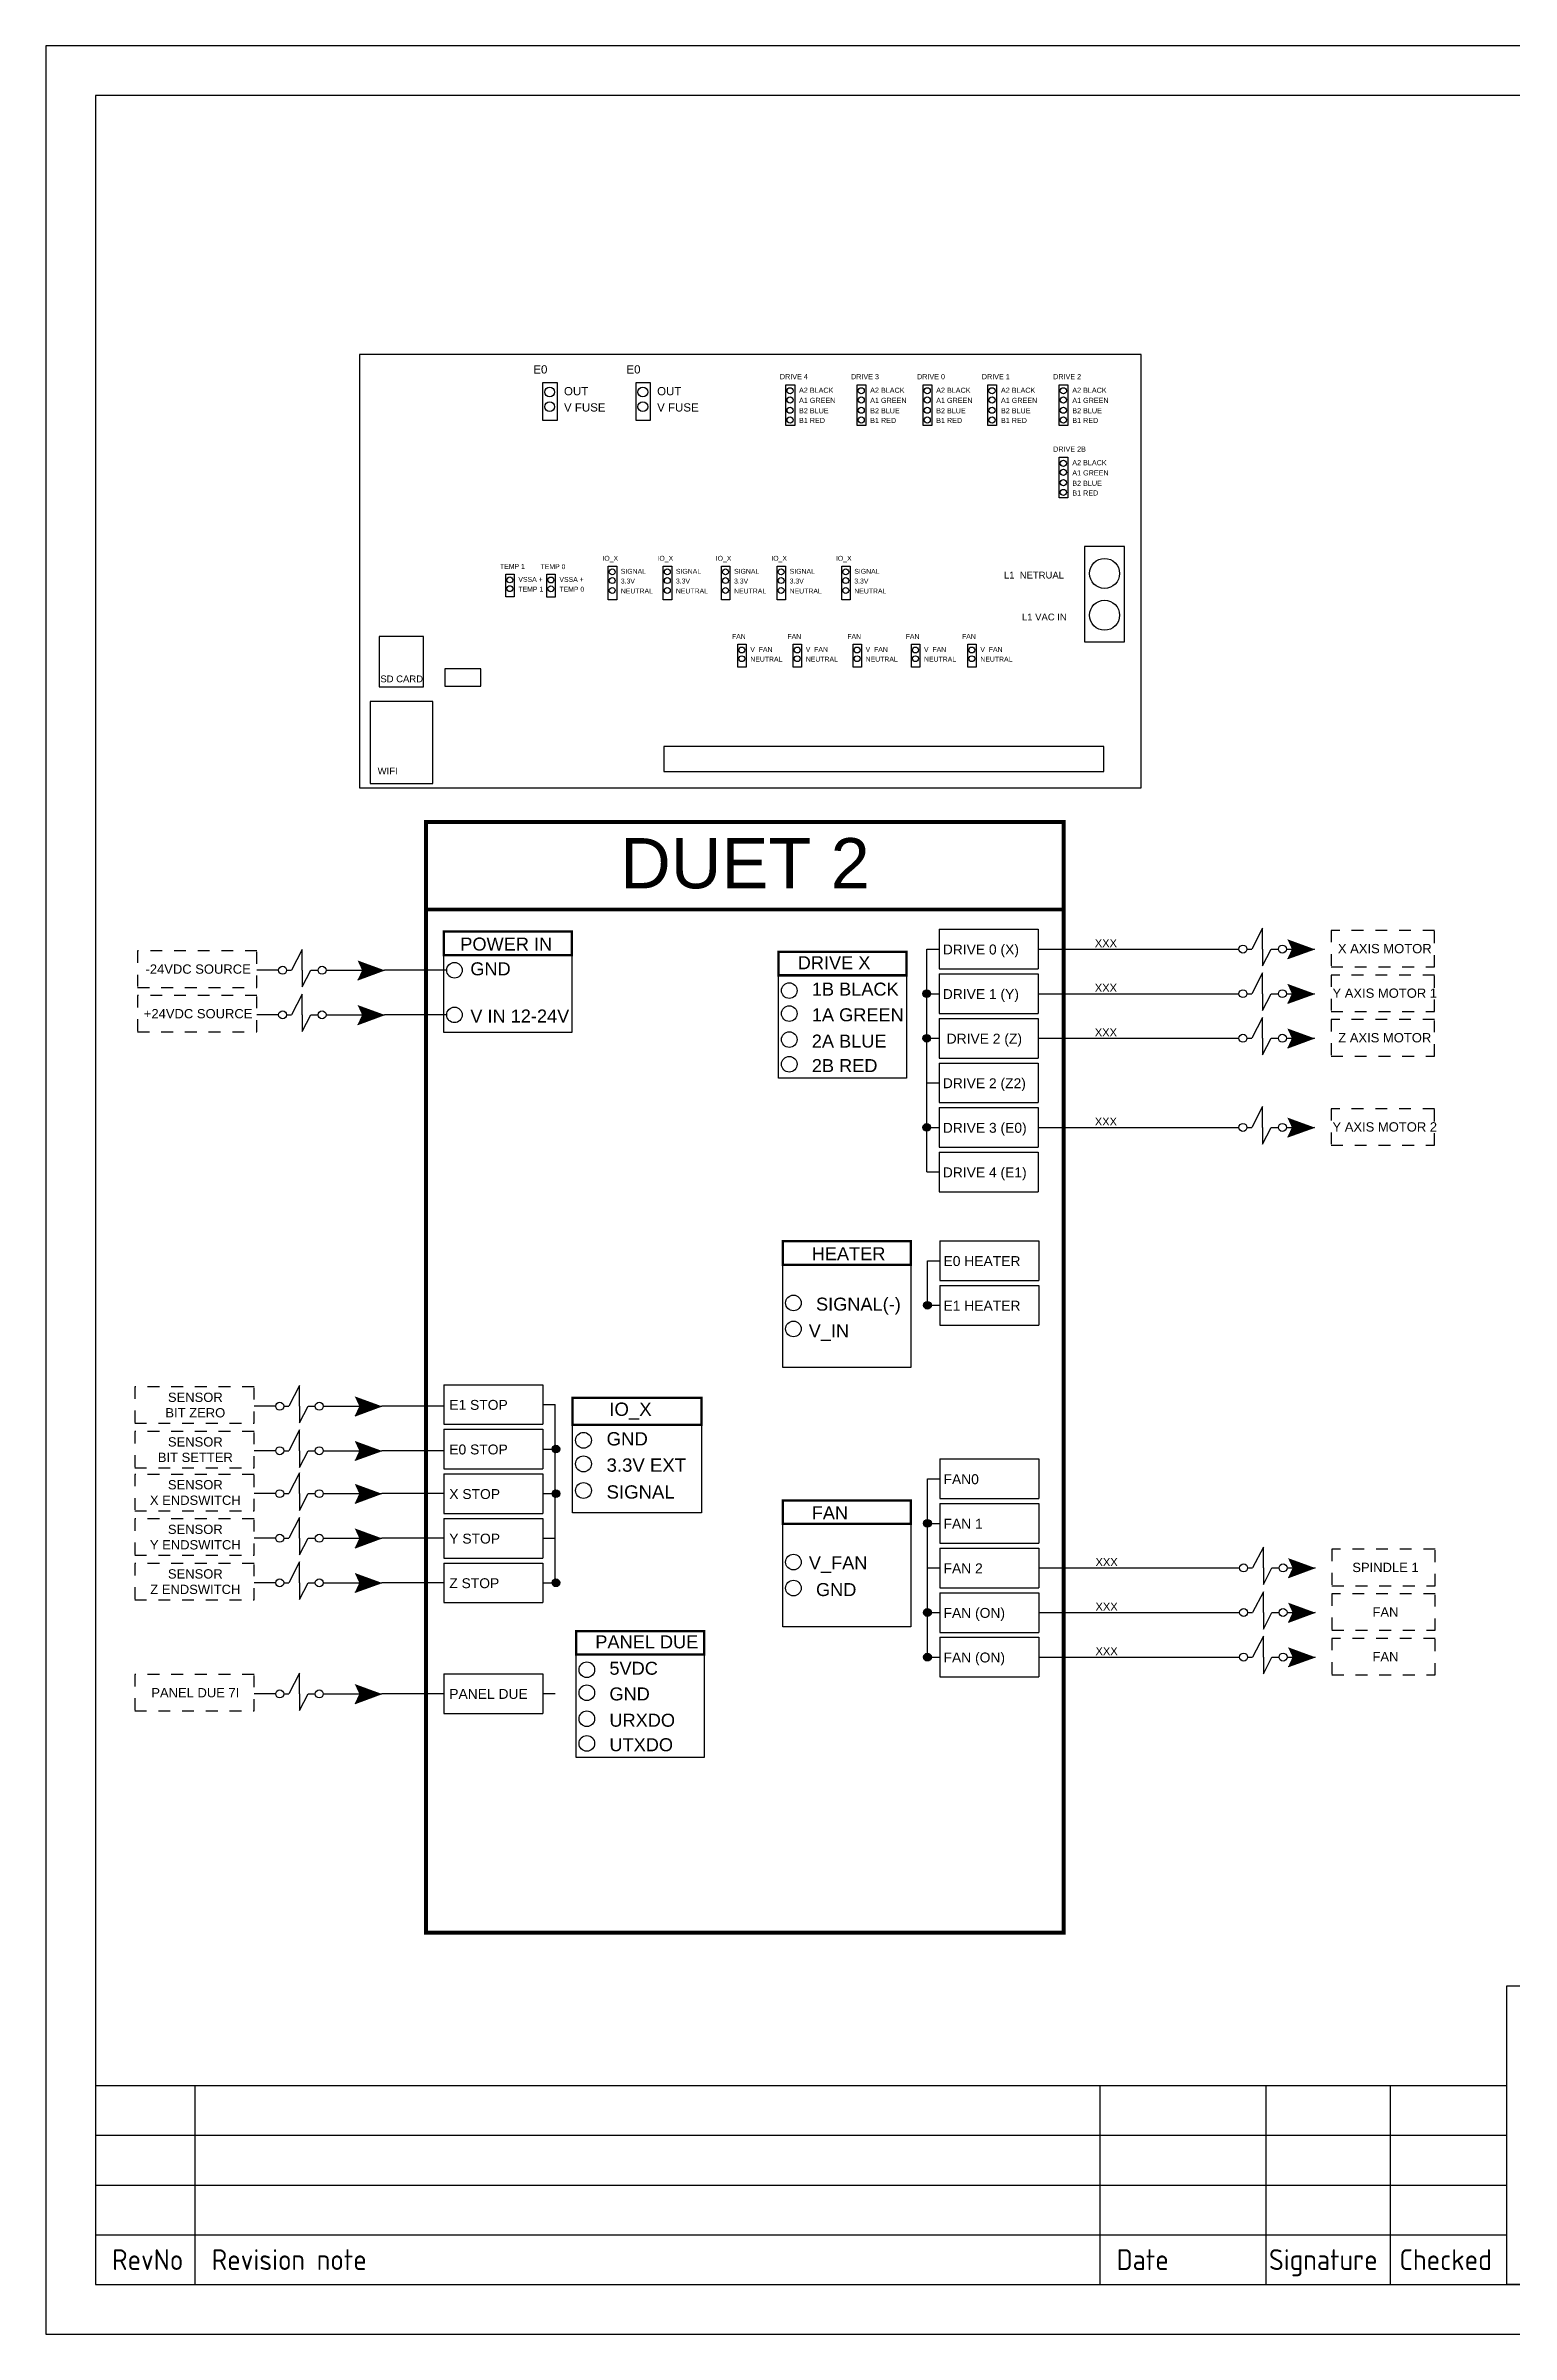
# Model space of a CAD drawing. Header units: inches. Extents: x 0 to 34.5, y 0 to 23.
# Drawn here: x 0 to 14.72, y 0 to 23 of the extents above; entities that cross this region are included whole.
import ezdxf
from ezdxf.enums import TextEntityAlignment as Align

# ---------------------------------------------------------------- set-up
doc = ezdxf.new("R2010")
doc.units = ezdxf.units.IN
doc.header["$MEASUREMENT"] = 0
doc.linetypes.add('ACAD_ISO03W100', pattern=[30, 12, -18])
doc.linetypes.add('DOTS', pattern=[0.1, 0.05, -0.05])
doc.layers.add('BDYFRM', color=7, linetype='Continuous')
doc.layers.add('Title Block', color=7, linetype='Continuous')
doc.styles.add('ISO Proportional', font='isocp.shx')
doc.styles.get("Standard").update_dxf_attribs({"font": 'Arial.ttf'})

# ---------------------------------------------------------------- blocks, each defined once
blk = doc.blocks.new('Title Block')
at = {"linetype": 'ACAD_ISO03W100'}
blk.add_lwpolyline([(19.819, 0.5), (14.681, 0.5), (14.681, 3.503), (19.819, 3.503)], close=True, dxfattribs=at)
at = {"layer": 'Title Block'}
for p, q in [((34.5, 23), (0, 23)), ((0, 23), (0, 0)), ((0.5, 22.5), (0.5, 0.5)), ((34, 22.5), (0.5, 22.5)), ((33, 22.5), (1.5, 22.5)), ((0.5, 2.5), (14.681, 2.5)), ((1.501, 0.5), (1.501, 2.5)), ((10.594, 0.5), (10.594, 2.5)), ((12.262, 0.5), (12.262, 2.5)), ((13.513, 0.5), (13.513, 2.5)), ((14.681, 0.5), (14.681, 2.5)), ((0.5, 2), (14.681, 2)), ((0.5, 1.5), (14.681, 1.5)), ((0.5, 1), (14.681, 1)), ((0.5, 0.5), (34, 0.5)), ((0, 0), (34.5, 0))]:
    blk.add_line(p, q, dxfattribs=at)
at = {"layer": 'Title Block', "style": 'ISO Proportional'}
for s, height, p in [('RevNo', 0.2085, (0.667, 0.75)), ('Revision note', 0.20854, (1.668, 0.75)), ('Date', 0.2085, (10.76, 0.75)), ('Signature', 0.2085, (12.292, 0.75)), ('Checked', 0.2085, (13.603, 0.75))]:
    blk.add_text(s, height=height, dxfattribs=at).set_placement(p, align=Align.MIDDLE_LEFT)
at = {"layer": 'Title Block', "style": 'ISO Proportional', "flags": 8}
for tag, p in [('DESIGNED_BY', (19.986, 2.419)), ('CHECKED_BY', (22.655, 2.419)), ('APPROVED_BY_DATE', (24.741, 2.419)), ('FILENAME', (27.911, 2.419)), ('DATE', (29.996, 2.419)), ('SCALE', (32.498, 2.419)), ('EDITION', (31.247, 0.75)), ('SHEET', (32.498, 0.75))]:
    blk.add_attdef(tag, text='', height=0.209, dxfattribs=at).set_placement(p, align=Align.MIDDLE_LEFT)
for tag, height, p in [('TITLE', 0.417, (30.038, 1.751)), ('OWNER', 0.417, (22.707, 1.368)), ('DRAWING_NUMBER', 0.25, (28.578, 0.917))]:
    blk.add_attdef(tag, text='', height=height, dxfattribs=at).set_placement(p, align=Align.MIDDLE)
blk = doc.blocks.new('duet 2')
h = blk.add_hatch(color=256)
h.dxf.hatch_style = 1
h.paths.add_polyline_path([(5.7016, 5.1492), (5.5876, 5.1908), (5.6068, 5.1492), (5.5876, 5.1076)])
h = blk.add_hatch(color=256)
h.dxf.hatch_style = 1
h.paths.add_polyline_path([(1.7774, 5.0598), (1.6634, 5.1014), (1.6826, 5.0598), (1.6634, 5.0182)])
h = blk.add_hatch(color=256)
h.dxf.hatch_style = 1
h.paths.add_polyline_path([(5.7016, 4.961), (5.5876, 5.0026), (5.6068, 4.961), (5.5876, 4.9194)])
h = blk.add_hatch(color=256)
h.dxf.hatch_style = 1
h.paths.add_polyline_path([(1.7774, 4.8716), (1.6634, 4.9132), (1.6826, 4.8716), (1.6634, 4.83)])
h = blk.add_hatch(color=256)
h.dxf.hatch_style = 1
h.paths.add_polyline_path([(5.7016, 4.7728), (5.5876, 4.8144), (5.6068, 4.7728), (5.5876, 4.7312)])
h = blk.add_hatch(color=256)
h.dxf.hatch_style = 1
h.paths.add_polyline_path([(5.7016, 4.3965), (5.5876, 4.4381), (5.6068, 4.3965), (5.5876, 4.3549)])
h = blk.add_hatch(color=256)
h.dxf.hatch_style = 1
h.paths.add_polyline_path([(1.7655, 3.2196), (1.6515, 3.2612), (1.6707, 3.2196), (1.6515, 3.178)])
h = blk.add_hatch(color=256)
h.dxf.hatch_style = 1
h.paths.add_polyline_path([(1.7655, 3.0314), (1.6515, 3.073), (1.6707, 3.0314), (1.6515, 2.9898)])
h = blk.add_hatch(color=256)
h.dxf.hatch_style = 1
h.paths.add_polyline_path([(1.7655, 2.8504), (1.6515, 2.892), (1.6707, 2.8504), (1.6515, 2.8088)])
h = blk.add_hatch(color=256)
h.dxf.hatch_style = 1
h.paths.add_polyline_path([(1.7655, 2.6622), (1.6515, 2.7038), (1.6707, 2.6622), (1.6515, 2.6206)])
h = blk.add_hatch(color=256)
h.dxf.hatch_style = 1
h.paths.add_polyline_path([(1.7655, 2.4741), (1.6515, 2.5157), (1.6707, 2.4741), (1.6515, 2.4325)])
h = blk.add_hatch(color=256)
h.dxf.hatch_style = 1
h.paths.add_polyline_path([(5.7046, 2.5368), (5.5906, 2.5784), (5.6098, 2.5368), (5.5906, 2.4952)])
h = blk.add_hatch(color=256)
h.dxf.hatch_style = 1
h.paths.add_polyline_path([(5.7046, 2.3486), (5.5906, 2.3902), (5.6098, 2.3486), (5.5906, 2.307)])
h = blk.add_hatch(color=256)
h.dxf.hatch_style = 1
h.paths.add_polyline_path([(5.7046, 2.1604), (5.5906, 2.202), (5.6098, 2.1604), (5.5906, 2.1189)])
h = blk.add_hatch(color=256)
h.dxf.hatch_style = 1
h.paths.add_polyline_path([(1.7655, 2.0052), (1.6515, 2.0468), (1.6707, 2.0052), (1.6515, 1.9636)])
at = {"layer": 'BDYFRM', "linetype": 'Continuous'}
for points in [[(4.0821, 4.961, 1), (4.0496, 4.961, 1)], [(4.0821, 4.7728, 1), (4.0496, 4.7728, 1)], [(4.0821, 4.3965, 1), (4.0496, 4.3965, 1)], [(4.0851, 3.6457, 1), (4.0525, 3.6457, 1)], [(2.5168, 3.0386, 1), (2.4843, 3.0386, 1)], [(2.5168, 2.8504, 1), (2.4843, 2.8504, 1)], [(4.0851, 2.725, 1), (4.0525, 2.725, 1)], [(2.5168, 2.4741, 1), (2.4843, 2.4741, 1)], [(4.0851, 2.3486, 1), (4.0525, 2.3486, 1)], [(4.0851, 2.1604, 1), (4.0525, 2.1604, 1)]]:
    blk.add_hatch(color=7, dxfattribs=at).paths.add_polyline_path(points)
for p, q in [((4.5358, 5.1492), (5.3834, 5.1492)), ((5.5834, 5.1492), (5.7016, 5.1492)), ((5.7016, 5.1492), (5.5876, 5.1076)), ((1.3302, 5.0598), (1.2388, 5.0598)), ((1.5302, 5.0598), (1.7774, 5.0598)), ((1.7774, 5.0598), (1.6634, 5.0182)), ((2.0396, 5.0598), (1.7774, 5.0598)), ((4.5358, 4.961), (5.3834, 4.961)), ((5.5834, 4.961), (5.7016, 4.961)), ((5.7016, 4.961), (5.5876, 4.9194)), ((1.3302, 4.8716), (1.2388, 4.8716)), ((1.5302, 4.8716), (1.7774, 4.8716)), ((1.7774, 4.8716), (1.6634, 4.83)), ((2.0396, 4.8716), (1.7774, 4.8716)), ((4.5358, 4.7728), (5.3834, 4.7728)), ((5.5834, 4.7728), (5.7016, 4.7728)), ((5.7016, 4.7728), (5.5876, 4.7312)), ((4.5358, 4.3965), (5.3834, 4.3965)), ((5.5834, 4.3965), (5.7016, 4.3965)), ((5.7016, 4.3965), (5.5876, 4.3549)), ((1.3182, 3.2196), (1.2269, 3.2196)), ((1.5182, 3.2196), (1.7655, 3.2196)), ((1.7655, 3.2196), (1.6515, 3.178)), ((2.0277, 3.2196), (1.7655, 3.2196)), ((1.3182, 3.0314), (1.2269, 3.0314)), ((1.5182, 3.0314), (1.7655, 3.0314)), ((1.7655, 3.0314), (1.6515, 2.9898)), ((2.0277, 3.0314), (1.7655, 3.0314)), ((1.3182, 2.8504), (1.2269, 2.8504)), ((1.5182, 2.8504), (1.7655, 2.8504)), ((1.7655, 2.8504), (1.6515, 2.8088)), ((2.0277, 2.8504), (1.7655, 2.8504)), ((1.3182, 2.6622), (1.2269, 2.6622)), ((1.5182, 2.6622), (1.7655, 2.6622)), ((1.7655, 2.6622), (1.6515, 2.6206)), ((2.0277, 2.6622), (1.7655, 2.6622)), ((4.5388, 2.5368), (5.3864, 2.5368)), ((5.5864, 2.5368), (5.7046, 2.5368)), ((5.7046, 2.5368), (5.5906, 2.4952)), ((1.3182, 2.4741), (1.2269, 2.4741)), ((1.5182, 2.4741), (1.7655, 2.4741)), ((1.7655, 2.4741), (1.6515, 2.4325)), ((2.0277, 2.4741), (1.7655, 2.4741)), ((4.5388, 2.3486), (5.3864, 2.3486)), ((5.5864, 2.3486), (5.7046, 2.3486)), ((5.7046, 2.3486), (5.5906, 2.307)), ((4.5388, 2.1604), (5.3864, 2.1604)), ((5.5864, 2.1604), (5.7046, 2.1604)), ((5.7046, 2.1604), (5.5906, 2.1189)), ((1.3182, 2.0052), (1.2269, 2.0052)), ((1.5182, 2.0052), (1.7655, 2.0052)), ((1.7655, 2.0052), (1.6515, 1.9636)), ((2.0277, 2.0052), (1.7655, 2.0052))]:
    blk.add_line(p, q)
for points in [[(1.6712, 5.8299), (4.9713, 5.8299), (4.9713, 7.6591), (1.6712, 7.6591)], [(2.4459, 7.5413), (2.5054, 7.5413), (2.5054, 7.3803), (2.4459, 7.3803)], [(2.839, 7.5413), (2.8985, 7.5413), (2.8985, 7.3803), (2.839, 7.3803)], [(3.4713, 7.5314), (3.5085, 7.5314), (3.5085, 7.3597), (3.4713, 7.3597)], [(3.7715, 7.5314), (3.8087, 7.5314), (3.8087, 7.3597), (3.7715, 7.3597)], [(4.0501, 7.5314), (4.0873, 7.5314), (4.0873, 7.3597), (4.0501, 7.3597)], [(4.3236, 7.5314), (4.3607, 7.5314), (4.3607, 7.3597), (4.3236, 7.3597)], [(4.6246, 7.5314), (4.6618, 7.5314), (4.6618, 7.3597), (4.6246, 7.3597)], [(4.6246, 7.2254), (4.6618, 7.2254), (4.6618, 7.0537), (4.6246, 7.0537)], [(2.7214, 6.7659), (2.757, 6.7659), (2.757, 6.623), (2.7214, 6.623)], [(2.9539, 6.7659), (2.9895, 6.7659), (2.9895, 6.623), (2.9539, 6.623)], [(3.1994, 6.7659), (3.235, 6.7659), (3.235, 6.623), (3.1994, 6.623)], [(3.434, 6.7659), (3.4696, 6.7659), (3.4696, 6.623), (3.434, 6.623)], [(3.7068, 6.7659), (3.7424, 6.7659), (3.7424, 6.623), (3.7068, 6.623)], [(4.7312, 6.8491), (4.7312, 6.4458), (4.9008, 6.4458), (4.9008, 6.8491)], [(2.289, 6.7319), (2.3246, 6.7319), (2.3246, 6.6357), (2.289, 6.6357)], [(2.4624, 6.7315), (2.498, 6.7315), (2.498, 6.6352), (2.4624, 6.6352)], [(1.7546, 6.2566), (1.9416, 6.2566), (1.9416, 6.469), (1.7546, 6.469)], [(3.268, 6.4362), (3.3036, 6.4362), (3.3036, 6.34), (3.268, 6.34)], [(3.502, 6.4362), (3.5376, 6.4362), (3.5376, 6.34), (3.502, 6.34)], [(3.7548, 6.4362), (3.7904, 6.4362), (3.7904, 6.34), (3.7548, 6.34)], [(4.0011, 6.4362), (4.0367, 6.4362), (4.0367, 6.34), (4.0011, 6.34)], [(4.2389, 6.4362), (4.2744, 6.4362), (4.2744, 6.34), (4.2389, 6.34)], [(2.0316, 6.2589), (2.1839, 6.2589), (2.1839, 6.3327), (2.0316, 6.3327)], [(1.7159, 5.8481), (1.9814, 5.8481), (1.9814, 6.1944), (1.7159, 6.1944)], [(2.0277, 5.1241), (2.5679, 5.1241), (2.5679, 4.7978), (2.0277, 4.7978)], [(3.4406, 5.0384), (3.9808, 5.0384), (3.9808, 4.6042), (3.4406, 4.6042)], [(3.4583, 3.817), (3.9985, 3.817), (3.9985, 3.3828), (3.4583, 3.3828)], [(2.5711, 3.1413), (3.115, 3.1413), (3.115, 2.7689), (2.5711, 2.7689)], [(3.4583, 2.723), (3.9985, 2.723), (3.9985, 2.2889), (3.4583, 2.2889)], [(2.5864, 2.1715), (3.1266, 2.1715), (3.1266, 1.7373), (2.5864, 1.7373)]]:
    blk.add_lwpolyline(points, close=True)
at = {"linetype": 'Continuous', "ltscale": 0.079}
blk.add_lwpolyline([(2.9557, 5.8991), (4.8138, 5.8991), (4.8138, 6.0051), (2.9557, 6.0051)], close=True, dxfattribs=at)
at = {"linetype": 'Continuous'}
for points, const_width in [([(4.6439, 5.3163), (1.9525, 5.3163), (1.9525, 5.6859), (4.6439, 5.6859)], 0.0167), ([(2.0277, 5.1241), (2.5679, 5.1241), (2.5679, 5.223), (2.0277, 5.223)], 0.01), ([(3.4406, 5.0384), (3.9808, 5.0384), (3.9808, 5.1373), (3.4406, 5.1373)], 0.01), ([(3.4583, 3.817), (3.9985, 3.817), (3.9985, 3.9159), (3.4583, 3.9159)], 0.01), ([(2.5711, 3.1413), (3.115, 3.1413), (3.115, 3.2552), (2.5711, 3.2552)], 0.01), ([(3.4583, 2.723), (3.9985, 2.723), (3.9985, 2.822), (3.4583, 2.822)], 0.01), ([(2.5864, 2.1715), (3.1266, 2.1715), (3.1266, 2.2704), (2.5864, 2.2704)], 0.01)]:
    blk.add_lwpolyline(points, close=True, dxfattribs=dict(at, const_width=const_width))
at = {"linetype": 'DOTS'}
for points in [[(5.7724, 5.0743), (6.209, 5.0743), (6.209, 5.2279), (5.7724, 5.2279)], [(0.7349, 4.9876), (1.2388, 4.9876), (1.2388, 5.1412), (0.7349, 5.1412)], [(5.7724, 4.8861), (6.209, 4.8861), (6.209, 5.0397), (5.7724, 5.0397)], [(0.7349, 4.7995), (1.2388, 4.7995), (1.2388, 4.9531), (0.7349, 4.9531)], [(5.7724, 4.6979), (6.209, 4.6979), (6.209, 4.8515), (5.7724, 4.8515)], [(5.7724, 4.3215), (6.209, 4.3215), (6.209, 4.4751), (5.7724, 4.4751)], [(0.723, 3.1474), (1.2269, 3.1474), (1.2269, 3.301), (0.723, 3.301)], [(0.723, 2.9592), (1.2269, 2.9592), (1.2269, 3.1128), (0.723, 3.1128)], [(0.723, 2.7782), (1.2269, 2.7782), (1.2269, 2.9319), (0.723, 2.9319)], [(0.723, 2.5901), (1.2269, 2.5901), (1.2269, 2.7437), (0.723, 2.7437)], [(5.7754, 2.4619), (6.212, 2.4619), (6.212, 2.6155), (5.7754, 2.6155)], [(0.723, 2.4019), (1.2269, 2.4019), (1.2269, 2.5555), (0.723, 2.5555)], [(5.7754, 2.2737), (6.212, 2.2737), (6.212, 2.4273), (5.7754, 2.4273)], [(5.7754, 2.0855), (6.212, 2.0855), (6.212, 2.2391), (5.7754, 2.2391)], [(0.723, 1.933), (1.2269, 1.933), (1.2269, 2.0867), (0.723, 2.0867)]]:
    blk.add_lwpolyline(points, close=True, dxfattribs=at)
for centre, radius in [((2.4743, 7.5007), 0.0208), ((2.4743, 7.439), 0.0208), ((2.8674, 7.5007), 0.0208), ((2.8674, 7.439), 0.0208), ((3.489, 7.506), 0.013), ((3.489, 7.4675), 0.013), ((3.7892, 7.506), 0.013), ((3.7892, 7.4675), 0.013), ((4.0678, 7.506), 0.013), ((4.0678, 7.4675), 0.013), ((4.3413, 7.506), 0.013), ((4.3413, 7.4675), 0.013), ((4.6423, 7.506), 0.013), ((4.6423, 7.4675), 0.013), ((3.489, 7.4241), 0.013), ((3.489, 7.383), 0.013), ((3.7892, 7.4241), 0.013), ((3.7892, 7.383), 0.013), ((4.0678, 7.4241), 0.013), ((4.0678, 7.383), 0.013), ((4.3413, 7.4241), 0.013), ((4.3413, 7.383), 0.013), ((4.6423, 7.4241), 0.013), ((4.6423, 7.383), 0.013), ((4.6423, 7.2), 0.013), ((4.6423, 7.1615), 0.013), ((4.6423, 7.1181), 0.013), ((4.6423, 7.077), 0.013), ((4.8162, 6.7349), 0.0635), ((2.306, 6.7076), 0.0124), ((2.306, 6.6707), 0.0124), ((2.4794, 6.7072), 0.0124), ((2.4794, 6.6703), 0.0124), ((2.7383, 6.7416), 0.0124), ((2.7383, 6.7048), 0.0124), ((2.7383, 6.6632), 0.0124), ((2.9708, 6.7416), 0.0124), ((2.9708, 6.7048), 0.0124), ((2.9708, 6.6632), 0.0124), ((3.2164, 6.7416), 0.0124), ((3.2164, 6.7048), 0.0124), ((3.2164, 6.6632), 0.0124), ((3.451, 6.7416), 0.0124), ((3.451, 6.7048), 0.0124), ((3.451, 6.6632), 0.0124), ((3.7238, 6.7416), 0.0124), ((3.7238, 6.7048), 0.0124), ((3.7238, 6.6632), 0.0124), ((4.8162, 6.5586), 0.0635), ((3.2849, 6.4119), 0.0124), ((3.2849, 6.375), 0.0124), ((3.519, 6.4119), 0.0124), ((3.519, 6.375), 0.0124), ((3.7717, 6.4119), 0.0124), ((3.7717, 6.375), 0.0124), ((4.0181, 6.4119), 0.0124), ((4.0181, 6.375), 0.0124), ((4.2558, 6.4119), 0.0124), ((4.2558, 6.375), 0.0124), ((2.0724, 5.0598), 0.0329), ((3.4854, 4.9741), 0.0329), ((2.0724, 4.8716), 0.0329), ((3.4854, 4.8768), 0.0329), ((3.4854, 4.7671), 0.0329), ((3.4854, 4.6632), 0.0329), ((3.5031, 3.6554), 0.0329), ((3.5031, 3.5457), 0.0329), ((2.6169, 3.0756), 0.0336), ((2.6169, 2.9761), 0.0336), ((2.6169, 2.8639), 0.0336), ((3.5031, 2.5615), 0.0329), ((3.5031, 2.4517), 0.0329), ((2.6311, 2.1072), 0.0329), ((2.6311, 2.0099), 0.0329), ((2.6311, 1.9002), 0.0329), ((2.6311, 1.7963), 0.0329)]:
    blk.add_circle(centre, radius)
at = {"color": 7}
for centre in [(5.4001, 5.1492), (5.5668, 5.1492), (1.3468, 5.0598), (1.5135, 5.0598), (5.4001, 4.961), (5.5668, 4.961), (1.3468, 4.8716), (1.5135, 4.8716), (5.4001, 4.7728), (5.5668, 4.7728), (5.4001, 4.3965), (5.5668, 4.3965), (1.3349, 3.2196), (1.5016, 3.2196), (1.3349, 3.0314), (1.5016, 3.0314), (1.3349, 2.8504), (1.5016, 2.8504), (1.3349, 2.6622), (1.5016, 2.6622), (5.4031, 2.5368), (5.5697, 2.5368), (1.3349, 2.4741), (1.5016, 2.4741), (5.4031, 2.3486), (5.5697, 2.3486), (5.4031, 2.1604), (5.5697, 2.1604), (1.3349, 2.0052), (1.5016, 2.0052)]:
    blk.add_circle(centre, 0.0167, dxfattribs=at)
at = {"layer": 'BDYFRM', "color": 7, "linetype": 'Continuous'}
for p, q in [((4.1177, 5.2328), (4.1177, 5.0656)), ((4.1177, 5.2328), (4.5358, 5.2328)), ((4.5358, 5.2328), (4.5358, 5.0656)), ((5.4834, 5.2372), (5.4382, 5.1492)), ((5.4834, 5.1492), (5.4834, 5.2372)), ((1.4302, 5.1478), (1.385, 5.0598)), ((1.4302, 5.0598), (1.4302, 5.1478)), ((4.0658, 5.1492), (4.1177, 5.1492)), ((4.0658, 4.5846), (4.0658, 5.1492)), ((5.4168, 5.1492), (5.4382, 5.1492)), ((5.4834, 5.1492), (5.4834, 5.0788)), ((5.4834, 5.0788), (5.5196, 5.1492)), ((5.5196, 5.1492), (5.5501, 5.1492)), ((1.3635, 5.0598), (1.385, 5.0598)), ((1.4302, 5.0598), (1.4302, 4.9894)), ((1.4302, 4.9894), (1.4663, 5.0598)), ((1.4663, 5.0598), (1.4968, 5.0598)), ((4.1177, 5.0656), (4.5358, 5.0656)), ((4.1177, 5.0446), (4.1177, 4.8774)), ((4.1177, 5.0446), (4.5358, 5.0446)), ((4.5358, 5.0446), (4.5358, 4.8774)), ((5.4834, 5.049), (5.4382, 4.961)), ((5.4834, 4.961), (5.4834, 5.049)), ((1.4302, 4.9596), (1.385, 4.8716)), ((1.4302, 4.8716), (1.4302, 4.9596)), ((4.0658, 4.961), (4.1177, 4.961)), ((5.4168, 4.961), (5.4382, 4.961)), ((5.4834, 4.961), (5.4834, 4.8906)), ((5.4834, 4.8906), (5.5196, 4.961)), ((5.5196, 4.961), (5.5501, 4.961)), ((1.3635, 4.8716), (1.385, 4.8716)), ((1.4302, 4.8716), (1.4302, 4.8013)), ((1.4302, 4.8013), (1.4663, 4.8716)), ((1.4663, 4.8716), (1.4968, 4.8716)), ((4.1177, 4.8774), (4.5358, 4.8774)), ((4.1177, 4.8565), (4.5358, 4.8565)), ((4.1177, 4.8565), (4.1177, 4.6892)), ((4.5358, 4.8565), (4.5358, 4.6892)), ((5.4834, 4.8608), (5.4382, 4.7728)), ((5.4834, 4.7728), (5.4834, 4.8608)), ((4.0658, 4.7728), (4.1177, 4.7728)), ((5.4168, 4.7728), (5.4382, 4.7728)), ((5.4834, 4.7728), (5.4834, 4.7024)), ((5.4834, 4.7024), (5.5196, 4.7728)), ((5.5196, 4.7728), (5.5501, 4.7728)), ((4.1177, 4.6892), (4.5358, 4.6892)), ((4.1177, 4.6683), (4.5358, 4.6683)), ((4.1177, 4.6683), (4.1177, 4.501)), ((4.5358, 4.6683), (4.5358, 4.501)), ((4.0658, 4.5846), (4.1177, 4.5846)), ((4.0658, 4.2083), (4.0658, 4.5846)), ((4.1177, 4.501), (4.5358, 4.501)), ((4.1177, 4.4801), (4.5358, 4.4801)), ((4.1177, 4.4801), (4.1177, 4.3128)), ((4.5358, 4.4801), (4.5358, 4.3128)), ((5.4834, 4.4844), (5.4382, 4.3965)), ((5.4834, 4.3965), (5.4834, 4.4844)), ((4.0658, 4.3965), (4.1177, 4.3965)), ((5.4168, 4.3965), (5.4382, 4.3965)), ((5.4834, 4.3965), (5.4834, 4.3261)), ((5.4834, 4.3261), (5.5196, 4.3965)), ((5.5196, 4.3965), (5.5501, 4.3965)), ((4.1177, 4.3128), (4.5358, 4.3128)), ((4.1177, 4.2919), (4.5358, 4.2919)), ((4.1177, 4.2919), (4.1177, 4.1246)), ((4.5358, 4.2919), (4.5358, 4.1246)), ((4.0658, 4.2083), (4.1177, 4.2083)), ((4.1177, 4.1246), (4.5358, 4.1246)), ((4.1206, 3.9175), (4.1206, 3.7503)), ((4.1206, 3.9175), (4.5388, 3.9175)), ((4.5388, 3.9175), (4.5388, 3.7503)), ((4.0688, 3.8339), (4.1206, 3.8339)), ((4.0688, 3.6457), (4.0688, 3.8339)), ((4.1206, 3.7503), (4.5388, 3.7503)), ((4.1206, 3.7294), (4.1206, 3.5621)), ((4.1206, 3.7294), (4.5388, 3.7294)), ((4.5388, 3.7294), (4.5388, 3.5621)), ((4.0688, 3.6457), (4.1206, 3.6457)), ((4.1206, 3.5621), (4.5388, 3.5621)), ((1.4182, 3.3076), (1.3731, 3.2196)), ((1.4182, 3.2196), (1.4182, 3.3076)), ((2.0277, 3.3104), (2.4458, 3.3104)), ((2.0277, 3.3104), (2.0277, 3.1432)), ((2.4458, 3.3104), (2.4458, 3.1432)), ((1.3516, 3.2196), (1.3731, 3.2196)), ((1.4182, 3.2196), (1.4182, 3.1492)), ((1.4182, 3.1492), (1.4544, 3.2196)), ((1.4544, 3.2196), (1.4849, 3.2196)), ((2.4458, 3.2268), (2.4977, 3.2268)), ((2.4977, 2.8504), (2.4977, 3.2268)), ((1.4182, 3.1194), (1.3731, 3.0314)), ((1.4182, 3.0314), (1.4182, 3.1194)), ((2.0277, 3.1432), (2.4458, 3.1432)), ((2.0277, 3.1222), (2.4458, 3.1222)), ((2.0277, 3.1222), (2.0277, 2.955)), ((2.4458, 3.1222), (2.4458, 2.955)), ((1.3516, 3.0314), (1.3731, 3.0314)), ((1.4182, 3.0314), (1.4182, 2.961)), ((1.4182, 2.961), (1.4544, 3.0314)), ((1.4544, 3.0314), (1.4849, 3.0314)), ((2.4458, 3.0386), (2.4977, 3.0386)), ((2.4977, 2.4741), (2.4977, 3.0386)), ((4.1206, 2.9968), (4.1206, 2.8295)), ((4.1206, 2.9968), (4.5388, 2.9968)), ((4.5388, 2.9968), (4.5388, 2.8295)), ((1.4182, 2.9384), (1.3731, 2.8504)), ((1.4182, 2.8504), (1.4182, 2.9384)), ((2.0277, 2.955), (2.4458, 2.955)), ((2.0277, 2.9341), (2.0277, 2.7668)), ((2.0277, 2.9341), (2.4458, 2.9341)), ((2.4458, 2.9341), (2.4458, 2.7668)), ((4.0688, 2.9132), (4.1206, 2.9132)), ((4.0688, 2.5368), (4.0688, 2.9132)), ((1.3516, 2.8504), (1.3731, 2.8504)), ((1.4182, 2.8504), (1.4182, 2.78)), ((1.4182, 2.78), (1.4544, 2.8504)), ((1.4544, 2.8504), (1.4849, 2.8504)), ((2.4458, 2.8504), (2.4977, 2.8504)), ((4.1206, 2.8295), (4.5388, 2.8295)), ((4.1206, 2.8086), (4.1206, 2.6414)), ((4.1206, 2.8086), (4.5388, 2.8086)), ((4.5388, 2.8086), (4.5388, 2.6414)), ((1.4182, 2.7502), (1.3731, 2.6622)), ((1.4182, 2.6622), (1.4182, 2.7502)), ((2.0277, 2.7668), (2.4458, 2.7668)), ((2.0277, 2.7459), (2.0277, 2.5786)), ((2.0277, 2.7459), (2.4458, 2.7459)), ((2.4458, 2.7459), (2.4458, 2.5786)), ((4.0688, 2.725), (4.1206, 2.725)), ((1.3516, 2.6622), (1.3731, 2.6622)), ((1.4182, 2.6622), (1.4182, 2.5919)), ((1.4182, 2.5919), (1.4544, 2.6622)), ((1.4544, 2.6622), (1.4849, 2.6622)), ((2.4458, 2.6622), (2.4977, 2.6622)), ((4.1206, 2.6414), (4.5388, 2.6414)), ((4.1206, 2.6204), (4.1206, 2.4532)), ((4.1206, 2.6204), (4.5388, 2.6204)), ((4.5388, 2.6204), (4.5388, 2.4532)), ((5.4864, 2.6248), (5.4412, 2.5368)), ((5.4864, 2.5368), (5.4864, 2.6248)), ((1.4182, 2.562), (1.3731, 2.4741)), ((1.4182, 2.4741), (1.4182, 2.562)), ((2.0277, 2.5786), (2.4458, 2.5786)), ((2.0277, 2.5577), (2.4458, 2.5577)), ((2.0277, 2.5577), (2.0277, 2.3904)), ((2.4458, 2.5577), (2.4458, 2.3904)), ((4.0688, 2.5368), (4.1206, 2.5368)), ((4.0688, 2.1604), (4.0688, 2.5368)), ((5.4197, 2.5368), (5.4412, 2.5368)), ((5.4864, 2.5368), (5.4864, 2.4664)), ((5.4864, 2.4664), (5.5225, 2.5368)), ((5.5225, 2.5368), (5.5531, 2.5368)), ((1.3516, 2.4741), (1.3731, 2.4741)), ((1.4182, 2.4741), (1.4182, 2.4037)), ((1.4182, 2.4037), (1.4544, 2.4741)), ((1.4544, 2.4741), (1.4849, 2.4741)), ((2.4458, 2.4741), (2.4977, 2.4741)), ((4.1206, 2.4532), (4.5388, 2.4532)), ((4.1206, 2.4323), (4.1206, 2.265)), ((4.1206, 2.4323), (4.5388, 2.4323)), ((4.5388, 2.4323), (4.5388, 2.265)), ((5.4864, 2.4366), (5.4412, 2.3486)), ((5.4864, 2.3486), (5.4864, 2.4366)), ((2.0277, 2.3904), (2.4458, 2.3904)), ((4.0688, 2.3486), (4.1206, 2.3486)), ((5.4197, 2.3486), (5.4412, 2.3486)), ((5.4864, 2.3486), (5.4864, 2.2782)), ((5.4864, 2.2782), (5.5225, 2.3486)), ((5.5225, 2.3486), (5.5531, 2.3486)), ((4.1206, 2.265), (4.5388, 2.265)), ((4.1206, 2.2441), (4.5388, 2.2441)), ((4.1206, 2.2441), (4.1206, 2.0768)), ((4.5388, 2.2441), (4.5388, 2.0768)), ((5.4864, 2.2484), (5.4412, 2.1604)), ((5.4864, 2.1604), (5.4864, 2.2484)), ((4.0688, 2.1604), (4.1206, 2.1604)), ((5.4197, 2.1604), (5.4412, 2.1604)), ((5.4864, 2.1604), (5.4864, 2.0901)), ((5.4864, 2.0901), (5.5225, 2.1604)), ((5.5225, 2.1604), (5.5531, 2.1604)), ((1.4182, 2.0932), (1.3731, 2.0052)), ((1.4182, 2.0052), (1.4182, 2.0932)), ((2.0277, 2.0902), (2.4458, 2.0902)), ((2.0277, 2.0902), (2.0277, 1.923)), ((2.4458, 2.0902), (2.4458, 1.923)), ((4.1206, 2.0768), (4.5388, 2.0768)), ((1.3516, 2.0052), (1.3731, 2.0052)), ((1.4182, 2.0052), (1.4182, 1.9348)), ((1.4182, 1.9348), (1.4544, 2.0052)), ((1.4544, 2.0052), (1.4849, 2.0052)), ((2.4458, 2.0066), (2.4977, 2.0066)), ((2.0277, 1.923), (2.4458, 1.923))]:
    blk.add_line(p, q, dxfattribs=at)
at = {"layer": 'BDYFRM', "color": 7, "const_width": 0.0167}
blk.add_lwpolyline([(1.9525, 5.3163), (4.6439, 5.3163), (4.6439, 0.9977), (1.9525, 0.9977)], close=True, dxfattribs=at)
at = {"layer": 'BDYFRM', "color": 7, "linetype": 'Continuous'}
for centre in [(4.0658, 4.961), (4.0658, 4.7728), (4.0658, 4.3965), (4.0688, 3.6457), (2.5006, 3.0386), (2.5006, 2.8504), (4.0688, 2.725), (2.5006, 2.4741), (4.0688, 2.3486), (4.0688, 2.1604)]:
    blk.add_circle(centre, 0.0163, dxfattribs=at)
at = {"attachment_point": 1}
for s, width, gutter_width, heights, insert, char_height in [('E0', 2.403604, 1.6727, [0.376], (2.4052, 7.6138), 0.03476), ('E0', 2.403604, 1.6727, [0.376], (2.7982, 7.6138), 0.03476), ('DRIVE 4', 1.139546, 1, [0], (3.4459, 7.5766), 0.02171), ('DRIVE 3', 1.139546, 1, [0], (3.7461, 7.5766), 0.02171), ('DRIVE 0', 1.139546, 1, [0], (4.0247, 7.5766), 0.02171), ('DRIVE 1', 1.139546, 1, [0], (4.2981, 7.5766), 0.02171), ('DRIVE 2', 1.139546, 1, [0], (4.5992, 7.5766), 0.02171), ('DRIVE 2B', 1.436945, 1, [0.2248], (4.5992, 7.2707), 0.02171), ('TEMP 1', 1.436945, 1, [0.2248], (2.2647, 6.7752), 0.02078), ('TEMP 0 ', 1.436945, 1, [0.2248], (2.4358, 6.7741), 0.02078), ('IO_X', 1.436945, 1, [0.2248], (2.697, 6.8093), 0.02078), ('IO_X', 1.436945, 1, [0.2248], (2.9295, 6.8093), 0.02078), ('IO_X', 1.436945, 1, [0.2248], (3.175, 6.8093), 0.02078), ('IO_X', 1.436945, 1, [0.2248], (3.4097, 6.8093), 0.02078), ('IO_X', 1.436945, 1, [0.2248], (3.6825, 6.8093), 0.02078), ('\\pxqr;L1  NETRUAL', 0.539456, 1, [0], (4.1055, 6.7423), 0.028649), ('FAN', 1.436945, 1, [0.2248], (3.2436, 6.4795), 0.02078), ('FAN', 1.436945, 1, [0.2248], (3.4777, 6.4795), 0.02078), ('FAN', 1.436945, 1, [0.2248], (3.7304, 6.4795), 0.02078), ('FAN', 1.436945, 1, [0.2248], (3.9767, 6.4795), 0.02078), ('FAN', 1.436945, 1, [0.2248], (4.2145, 6.4795), 0.02078), ('\\pxqr;L1 VAC IN', 0.549237, 1, [0.0743], (4.1074, 6.5654), 0.028649), ('\\pxqc;DUET 2', 2.691409, 1.0604, [0.3016], (1.9525, 5.6178), 0.212075), ('POWER IN', 0.382827, 1, [0.116], (2.097, 5.1979), 0.05489), ('DRIVE X', 0.382827, 1, [0.116], (3.5211, 5.1191), 0.05489), ('HEATER', 0.382827, 1, [0.116], (3.5802, 3.8908), 0.05489), ('IO_X', 0.209511, 1, [0.1156], (2.7258, 3.235), 0.05612), ('FAN', 0.382827, 1, [0.116], (3.5802, 2.7969), 0.05489), ('PANEL DUE', 0.69513, 1, [0.116], (2.6669, 2.2522), 0.05489)]:
    blk.add_mtext_dynamic_manual_height_columns(s, width=width, gutter_width=gutter_width, heights=heights, dxfattribs=dict(at, insert=insert, char_height=char_height))
for s, insert, char_height, width in [('V FUSE', (2.5346, 7.4533), 0.03476, 0.313802), ('OUT', (2.5346, 7.5219), 0.03476, 0.441039), ('V FUSE', (2.9277, 7.4533), 0.03476, 0.313802), ('OUT', (2.9277, 7.5219), 0.03476, 0.441039), ('A2 BLACK', (3.5267, 7.5193), 0.02171, 0.157059), ('A1 GREEN', (3.5267, 7.4764), 0.02171, 0.195956), ('A2 BLACK', (3.8269, 7.5193), 0.02171, 0.157059), ('A1 GREEN', (3.8269, 7.4764), 0.02171, 0.195956), ('A2 BLACK', (4.1055, 7.5193), 0.02171, 0.157059), ('A1 GREEN', (4.1055, 7.4764), 0.02171, 0.195956), ('A2 BLACK', (4.3789, 7.5193), 0.02171, 0.157059), ('A1 GREEN', (4.3789, 7.4764), 0.02171, 0.195956), ('A2 BLACK', (4.68, 7.5193), 0.02171, 0.157059), ('A1 GREEN', (4.68, 7.4764), 0.02171, 0.195956), ('A2 BLACK', (4.68, 7.2133), 0.02171, 0.157059), ('A1 GREEN', (4.68, 7.1704), 0.02171, 0.195956), ('VSSA +', (2.3421, 6.7203), 0.02078, 0.150361), ('TEMP 1', (2.3421, 6.6793), 0.02078, 0.1876), ('VSSA +', (2.5154, 6.7199), 0.02078, 0.150361), ('TEMP 0', (2.5154, 6.6788), 0.02078, 0.1876), ('3.3V', (2.7744, 6.7133), 0.02078, 0.1876), ('SIGNAL', (2.7744, 6.7543), 0.02078, 0.150361), ('3.3V', (3.0069, 6.7133), 0.02078, 0.1876), ('SIGNAL', (3.0069, 6.7543), 0.02078, 0.150361), ('3.3V', (3.2524, 6.7133), 0.02078, 0.1876), ('SIGNAL', (3.2524, 6.7543), 0.02078, 0.150361), ('3.3V', (3.4871, 6.7133), 0.02078, 0.1876), ('SIGNAL', (3.4871, 6.7543), 0.02078, 0.150361), ('3.3V', (3.7599, 6.7133), 0.02078, 0.1876), ('SIGNAL', (3.7599, 6.7543), 0.02078, 0.150361), ('V  FAN ', (3.321, 6.4246), 0.02078, 0.247439), ('NEUTRAL', (3.321, 6.3836), 0.02078, 0.327461), ('V  FAN ', (3.5551, 6.4246), 0.02078, 0.247439), ('NEUTRAL', (3.5551, 6.3836), 0.02078, 0.327461), ('V  FAN ', (3.8078, 6.4246), 0.02078, 0.247439), ('NEUTRAL', (3.8078, 6.3836), 0.02078, 0.327461), ('V  FAN ', (4.0541, 6.4246), 0.02078, 0.247439), ('NEUTRAL', (4.0541, 6.3836), 0.02078, 0.327461), ('V  FAN ', (4.2919, 6.4246), 0.02078, 0.247439), ('NEUTRAL', (4.2919, 6.3836), 0.02078, 0.327461), ('GND', (2.1393, 5.0934), 0.05489, 0.4101), ('1B BLACK', (3.5807, 5.0077), 0.05489, 0.39715), ('V IN 12-24V', (2.1393, 4.8941), 0.054887, 0.495509), ('1A GREEN', (3.5807, 4.8993), 0.05489, 0.495509), ('SIGNAL(-)', (3.5984, 3.6779), 0.05489, 0.495509), ('GND', (2.7144, 3.11), 0.05612, 0.406055), ('3.3V EXT', (2.7144, 2.9991), 0.05612, 0.50662), ('V_FAN', (3.5681, 2.5861), 0.05489, 0.495509), ('5VDC', (2.7264, 2.1408), 0.05489, 0.39715), ('GND', (2.7264, 2.0324), 0.05489, 0.495509)]:
    blk.add_mtext(s, dxfattribs=dict(at, insert=insert, char_height=char_height, width=width))
for s, insert, char_height in [('B2 BLUE', (3.5267, 7.4325), 0.02171), ('B1 RED ', (3.5267, 7.3916), 0.02171), ('B2 BLUE', (3.8269, 7.4325), 0.02171), ('B1 RED ', (3.8269, 7.3916), 0.02171), ('B2 BLUE', (4.1055, 7.4325), 0.02171), ('B1 RED ', (4.1055, 7.3916), 0.02171), ('B2 BLUE', (4.3789, 7.4325), 0.02171), ('B1 RED ', (4.3789, 7.3916), 0.02171), ('B2 BLUE', (4.68, 7.4325), 0.02171), ('B1 RED ', (4.68, 7.3916), 0.02171), ('B2 BLUE', (4.68, 7.1265), 0.02171), ('B1 RED ', (4.68, 7.0856), 0.02171), ('NEUTRAL', (2.7744, 6.6713), 0.02078), ('NEUTRAL', (3.0069, 6.6713), 0.02078), ('NEUTRAL', (3.2524, 6.6713), 0.02078), ('NEUTRAL', (3.4871, 6.6713), 0.02078), ('NEUTRAL', (3.7599, 6.6713), 0.02078), ('2A BLUE', (3.5807, 4.7883), 0.05489), ('2B RED ', (3.5807, 4.6849), 0.05489), ('V_IN', (3.5675, 3.5658), 0.05489), ('SIGNAL', (2.7144, 2.8856), 0.05612), ('GND', (3.5984, 2.4729), 0.05489), ('URXDO', (2.7264, 1.9214), 0.05489), ('UTXDO', (2.7264, 1.818), 0.05489)]:
    blk.add_mtext(s, dxfattribs=dict(at, insert=insert, char_height=char_height))
at = {"linetype": 'ACAD_ISO03W100', "char_height": 0.02865, "attachment_point": 1}
for s, insert in [('SD CARD', (1.7597, 6.3043)), ('WIFI', (1.7481, 5.9156))]:
    blk.add_mtext_dynamic_manual_height_columns(s, width=1.459879, gutter_width=1, heights=[0], dxfattribs=dict(at, insert=insert))
at = {"layer": 'BDYFRM', "color": 7, "linetype": 'Continuous'}
for s, insert, char_height, width, attachment_point in [('DRIVE 0 (X)', (4.1335, 5.1685), 0.041818, 0.60971, 1), ('XXX', (4.8218, 5.1741), 0.03345, 0.489273, 5), ('DRIVE 1 (Y)', (4.1335, 4.9803), 0.041818, 0.60971, 1), ('XXX', (4.8218, 4.9859), 0.03345, 0.489273, 5), (' DRIVE 2 (Z)', (4.1335, 4.7921), 0.041818, 0.60971, 1), ('XXX', (4.8218, 4.7977), 0.03345, 0.489273, 5), ('DRIVE 2 (Z2)', (4.1335, 4.6039), 0.041818, 0.60971, 1), ('DRIVE 3 (E0)', (4.1335, 4.4157), 0.041818, 0.60971, 1), ('XXX', (4.8218, 4.4214), 0.03345, 0.489273, 5), ('DRIVE 4 (E1)', (4.1335, 4.2276), 0.041818, 0.60971, 1), ('E0 HEATER', (4.1365, 3.8532), 0.04182, 0.60971, 1), ('E1 HEATER', (4.1365, 3.665), 0.04182, 0.60971, 1), ('E1 STOP', (2.0505, 3.2461), 0.04182, 0.425542, 1), ('E0 STOP', (2.0505, 3.0579), 0.04182, 0.425542, 1), ('FAN0', (4.1365, 2.9324), 0.04182, 0.60971, 1), ('X STOP', (2.0505, 2.8697), 0.04182, 0.425542, 1), ('FAN 1', (4.1365, 2.7443), 0.04182, 0.60971, 1), ('Y STOP', (2.0505, 2.6815), 0.04182, 0.425542, 1), ('FAN 2', (4.1365, 2.5561), 0.04182, 0.60971, 1), ('XXX', (4.8248, 2.5617), 0.03345, 0.489273, 5), ('Z STOP', (2.0505, 2.4933), 0.04182, 0.425542, 1), ('FAN (ON)', (4.1365, 2.3679), 0.04182, 0.60971, 1), ('XXX', (4.8248, 2.3735), 0.03345, 0.489273, 5), ('FAN (ON)', (4.1365, 2.1797), 0.04182, 0.60971, 1), ('XXX', (4.8248, 2.1853), 0.03345, 0.489273, 5), ('PANEL DUE', (2.0505, 2.0259), 0.04182, 0.425542, 1)]:
    blk.add_mtext(s, dxfattribs=dict(at, insert=insert, char_height=char_height, width=width, attachment_point=attachment_point))
at = {"layer": 'BDYFRM', "color": 7, "linetype": 'DOTS', "char_height": 0.03921, "width": 0.57345, "attachment_point": 5}
for s, insert in [('X AXIS MOTOR', (5.9988, 5.1511)), ('-24VDC SOURCE', (0.9905, 5.0645)), ('Y AXIS MOTOR 1', (5.9988, 4.963)), ('+24VDC SOURCE', (0.9905, 4.8763)), ('Z AXIS MOTOR', (5.9988, 4.7748)), ('Y AXIS MOTOR 2', (5.9988, 4.3984)), ('SENSOR\\PBIT ZERO', (0.9786, 3.2243)), ('SENSOR \\PBIT SETTER', (0.9786, 3.0361)), ('SENSOR\\PX ENDSWITCH', (0.9786, 2.8551)), ('SENSOR\\PY ENDSWITCH', (0.9786, 2.6669)), ('SENSOR\\PZ ENDSWITCH', (0.9786, 2.4788)), ('SPINDLE 1', (6.0018, 2.5388)), ('FAN', (6.0018, 2.3506)), ('FAN', (6.0018, 2.1624)), ('{\\C256;PANEL DUE 7I}', (0.9786, 2.0099))]:
    blk.add_mtext(s, dxfattribs=dict(at, insert=insert))

msp = doc.modelspace()

# ---------------------------------------------------------------- block references
at = {"linetype": 'Continuous', "ltscale": 0.079}
msp.add_blockref('Title Block', (-0.004, -0.005), dxfattribs=at)
at = {"linetype": 'Continuous', "ltscale": 0.079, "xscale": 2.380831642633218, "yscale": 2.380831642633218, "zscale": 2.380831642633218}
msp.add_blockref('duet 2', (-0.831, 1.657), dxfattribs=at)

doc.saveas('drawing.dxf')
